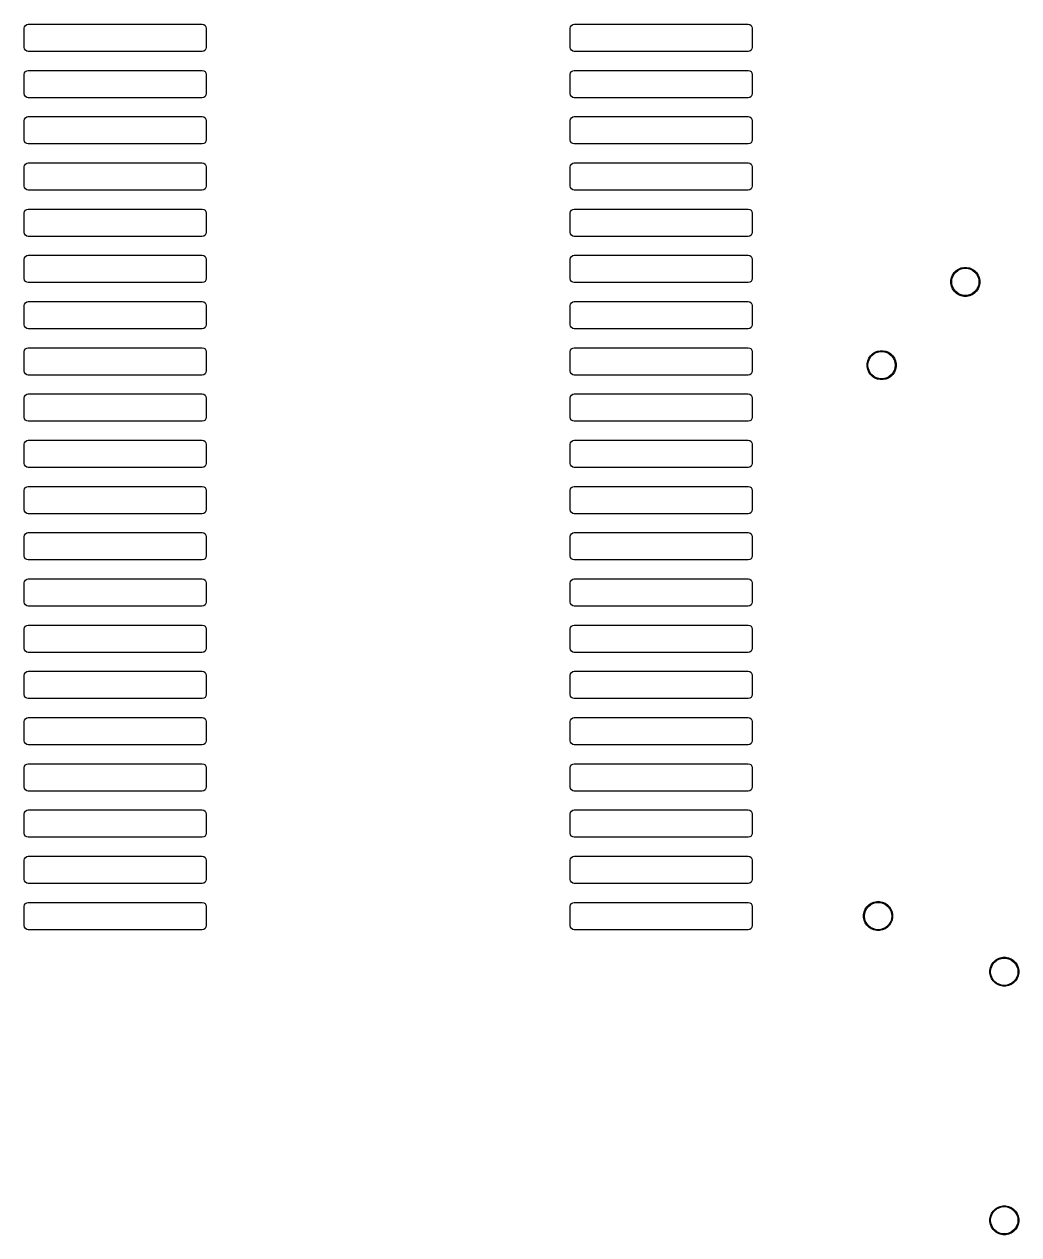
# Model space of a CAD drawing. Extents: x 40 to 257, y -149 to -40.
# Drawn here: x 144.6 to 199.3, y -135.1 to -68.5 of the extents above; entities that cross this region are included whole.
import ezdxf

# ---------------------------------------------------------------- set-up
doc = ezdxf.new("R2010")
doc.units = 0
doc.layers.add('BLACK', color=7, linetype='CONTINUOUS')

msp = doc.modelspace()

# ---------------------------------------------------------------- linework, layer by layer
at = {"layer": 'BLACK', "linetype": 'CONTINUOUS'}
for p, q in [((144.64, -68.765), (144.657127, -68.678896)), ((144.64, -69.815), (144.64, -68.765)), ((144.657127, -68.678896), (144.705901, -68.605901)), ((144.705901, -68.605901), (144.778896, -68.557127)), ((144.778896, -68.557127), (144.865, -68.54)), ((144.865, -68.54), (154.415, -68.54)), ((154.415, -68.54), (154.501104, -68.557127)), ((154.501104, -68.557127), (154.574099, -68.605901)), ((154.574099, -68.605901), (154.622873, -68.678896)), ((154.622873, -68.678896), (154.64, -68.765)), ((154.64, -68.765), (154.64, -69.815)), ((174.64, -68.765), (174.657127, -68.678896)), ((174.64, -69.815), (174.64, -68.765)), ((174.657127, -68.678896), (174.705901, -68.605901)), ((174.705901, -68.605901), (174.778896, -68.557127)), ((174.778896, -68.557127), (174.865, -68.54)), ((174.865, -68.54), (184.415, -68.54)), ((184.415, -68.54), (184.501104, -68.557127)), ((184.501104, -68.557127), (184.574099, -68.605901)), ((184.574099, -68.605901), (184.622873, -68.678896)), ((184.622873, -68.678896), (184.64, -68.765)), ((184.64, -68.765), (184.64, -69.815)), ((144.657127, -69.901104), (144.64, -69.815)), ((154.64, -69.815), (154.622873, -69.901104)), ((174.657127, -69.901104), (174.64, -69.815)), ((184.64, -69.815), (184.622873, -69.901104)), ((144.705901, -69.974099), (144.657127, -69.901104)), ((144.778896, -70.022873), (144.705901, -69.974099)), ((144.865, -70.04), (144.778896, -70.022873)), ((154.415, -70.04), (144.865, -70.04)), ((154.501104, -70.022873), (154.415, -70.04)), ((154.574099, -69.974099), (154.501104, -70.022873)), ((154.622873, -69.901104), (154.574099, -69.974099)), ((174.705901, -69.974099), (174.657127, -69.901104)), ((174.778896, -70.022873), (174.705901, -69.974099)), ((174.865, -70.04), (174.778896, -70.022873)), ((184.415, -70.04), (174.865, -70.04)), ((184.501104, -70.022873), (184.415, -70.04)), ((184.574099, -69.974099), (184.501104, -70.022873)), ((184.622873, -69.901104), (184.574099, -69.974099)), ((144.657127, -71.218896), (144.705901, -71.145901)), ((144.705901, -71.145901), (144.778896, -71.097127)), ((144.778896, -71.097127), (144.865, -71.08)), ((144.865, -71.08), (154.415, -71.08)), ((154.415, -71.08), (154.501104, -71.097127)), ((154.501104, -71.097127), (154.574099, -71.145901)), ((154.574099, -71.145901), (154.622873, -71.218896)), ((174.657127, -71.218896), (174.705901, -71.145901)), ((174.705901, -71.145901), (174.778896, -71.097127)), ((174.778896, -71.097127), (174.865, -71.08)), ((174.865, -71.08), (184.415, -71.08)), ((184.415, -71.08), (184.501104, -71.097127)), ((184.501104, -71.097127), (184.574099, -71.145901)), ((184.574099, -71.145901), (184.622873, -71.218896)), ((144.64, -71.305), (144.657127, -71.218896)), ((144.64, -72.355), (144.64, -71.305)), ((154.622873, -71.218896), (154.64, -71.305)), ((154.64, -71.305), (154.64, -72.355)), ((174.64, -71.305), (174.657127, -71.218896)), ((174.64, -72.355), (174.64, -71.305)), ((184.622873, -71.218896), (184.64, -71.305)), ((184.64, -71.305), (184.64, -72.355)), ((144.657127, -72.441104), (144.64, -72.355)), ((144.705901, -72.514099), (144.657127, -72.441104)), ((144.778896, -72.562873), (144.705901, -72.514099)), ((154.574099, -72.514099), (154.501104, -72.562873)), ((154.622873, -72.441104), (154.574099, -72.514099)), ((154.64, -72.355), (154.622873, -72.441104)), ((174.657127, -72.441104), (174.64, -72.355)), ((174.705901, -72.514099), (174.657127, -72.441104)), ((174.778896, -72.562873), (174.705901, -72.514099)), ((184.574099, -72.514099), (184.501104, -72.562873)), ((184.622873, -72.441104), (184.574099, -72.514099)), ((184.64, -72.355), (184.622873, -72.441104)), ((144.865, -72.58), (144.778896, -72.562873)), ((154.415, -72.58), (144.865, -72.58)), ((154.501104, -72.562873), (154.415, -72.58)), ((174.865, -72.58), (174.778896, -72.562873)), ((184.415, -72.58), (174.865, -72.58)), ((184.501104, -72.562873), (184.415, -72.58)), ((144.64, -73.845), (144.657127, -73.758896)), ((144.64, -74.895), (144.64, -73.845)), ((144.657127, -73.758896), (144.705901, -73.685901)), ((144.705901, -73.685901), (144.778896, -73.637127)), ((144.778896, -73.637127), (144.865, -73.62)), ((144.865, -73.62), (154.415, -73.62)), ((154.415, -73.62), (154.501104, -73.637127)), ((154.501104, -73.637127), (154.574099, -73.685901)), ((154.574099, -73.685901), (154.622873, -73.758896)), ((154.622873, -73.758896), (154.64, -73.845)), ((154.64, -73.845), (154.64, -74.895)), ((174.64, -73.845), (174.657127, -73.758896)), ((174.64, -74.895), (174.64, -73.845)), ((174.657127, -73.758896), (174.705901, -73.685901)), ((174.705901, -73.685901), (174.778896, -73.637127)), ((174.778896, -73.637127), (174.865, -73.62)), ((174.865, -73.62), (184.415, -73.62)), ((184.415, -73.62), (184.501104, -73.637127)), ((184.501104, -73.637127), (184.574099, -73.685901)), ((184.574099, -73.685901), (184.622873, -73.758896)), ((184.622873, -73.758896), (184.64, -73.845)), ((184.64, -73.845), (184.64, -74.895)), ((144.657127, -74.981104), (144.64, -74.895)), ((144.705901, -75.054099), (144.657127, -74.981104)), ((144.778896, -75.102873), (144.705901, -75.054099)), ((144.865, -75.12), (144.778896, -75.102873)), ((154.415, -75.12), (144.865, -75.12)), ((154.501104, -75.102873), (154.415, -75.12)), ((154.574099, -75.054099), (154.501104, -75.102873)), ((154.622873, -74.981104), (154.574099, -75.054099)), ((154.64, -74.895), (154.622873, -74.981104)), ((174.657127, -74.981104), (174.64, -74.895)), ((174.705901, -75.054099), (174.657127, -74.981104)), ((174.778896, -75.102873), (174.705901, -75.054099)), ((174.865, -75.12), (174.778896, -75.102873)), ((184.415, -75.12), (174.865, -75.12)), ((184.501104, -75.102873), (184.415, -75.12)), ((184.574099, -75.054099), (184.501104, -75.102873)), ((184.622873, -74.981104), (184.574099, -75.054099)), ((184.64, -74.895), (184.622873, -74.981104)), ((144.64, -76.385), (144.657127, -76.298896)), ((144.64, -77.435), (144.64, -76.385)), ((144.657127, -76.298896), (144.705901, -76.225901)), ((144.705901, -76.225901), (144.778896, -76.177127)), ((144.778896, -76.177127), (144.865, -76.16)), ((144.865, -76.16), (154.415, -76.16)), ((154.415, -76.16), (154.501104, -76.177127)), ((154.501104, -76.177127), (154.574099, -76.225901)), ((154.574099, -76.225901), (154.622873, -76.298896)), ((154.622873, -76.298896), (154.64, -76.385)), ((154.64, -76.385), (154.64, -77.435)), ((174.64, -76.385), (174.657127, -76.298896)), ((174.64, -77.435), (174.64, -76.385)), ((174.657127, -76.298896), (174.705901, -76.225901)), ((174.705901, -76.225901), (174.778896, -76.177127)), ((174.778896, -76.177127), (174.865, -76.16)), ((174.865, -76.16), (184.415, -76.16)), ((184.415, -76.16), (184.501104, -76.177127)), ((184.501104, -76.177127), (184.574099, -76.225901)), ((184.574099, -76.225901), (184.622873, -76.298896)), ((184.622873, -76.298896), (184.64, -76.385)), ((184.64, -76.385), (184.64, -77.435)), ((144.657127, -77.521104), (144.64, -77.435)), ((144.705901, -77.594099), (144.657127, -77.521104)), ((144.778896, -77.642873), (144.705901, -77.594099)), ((144.865, -77.66), (144.778896, -77.642873)), ((154.415, -77.66), (144.865, -77.66)), ((154.501104, -77.642873), (154.415, -77.66)), ((154.574099, -77.594099), (154.501104, -77.642873)), ((154.622873, -77.521104), (154.574099, -77.594099)), ((154.64, -77.435), (154.622873, -77.521104)), ((174.657127, -77.521104), (174.64, -77.435)), ((174.705901, -77.594099), (174.657127, -77.521104)), ((174.778896, -77.642873), (174.705901, -77.594099)), ((174.865, -77.66), (174.778896, -77.642873)), ((184.415, -77.66), (174.865, -77.66)), ((184.501104, -77.642873), (184.415, -77.66)), ((184.574099, -77.594099), (184.501104, -77.642873)), ((184.622873, -77.521104), (184.574099, -77.594099)), ((184.64, -77.435), (184.622873, -77.521104)), ((144.64, -78.925), (144.657127, -78.838896)), ((144.64, -79.975), (144.64, -78.925)), ((144.657127, -78.838896), (144.705901, -78.765901)), ((144.705901, -78.765901), (144.778896, -78.717127)), ((144.778896, -78.717127), (144.865, -78.7)), ((144.865, -78.7), (154.415, -78.7)), ((154.415, -78.7), (154.501104, -78.717127)), ((154.501104, -78.717127), (154.574099, -78.765901)), ((154.574099, -78.765901), (154.622873, -78.838896)), ((154.622873, -78.838896), (154.64, -78.925)), ((154.64, -78.925), (154.64, -79.975)), ((174.64, -78.925), (174.657127, -78.838896)), ((174.64, -79.975), (174.64, -78.925)), ((174.657127, -78.838896), (174.705901, -78.765901)), ((174.705901, -78.765901), (174.778896, -78.717127)), ((174.778896, -78.717127), (174.865, -78.7)), ((174.865, -78.7), (184.415, -78.7)), ((184.415, -78.7), (184.501104, -78.717127)), ((184.501104, -78.717127), (184.574099, -78.765901)), ((184.574099, -78.765901), (184.622873, -78.838896)), ((184.622873, -78.838896), (184.64, -78.925)), ((184.64, -78.925), (184.64, -79.975)), ((144.657127, -80.061104), (144.64, -79.975)), ((144.705901, -80.134099), (144.657127, -80.061104)), ((144.778896, -80.182873), (144.705901, -80.134099)), ((144.865, -80.2), (144.778896, -80.182873)), ((154.415, -80.2), (144.865, -80.2)), ((154.501104, -80.182873), (154.415, -80.2)), ((154.574099, -80.134099), (154.501104, -80.182873)), ((154.622873, -80.061104), (154.574099, -80.134099)), ((154.64, -79.975), (154.622873, -80.061104)), ((174.657127, -80.061104), (174.64, -79.975)), ((174.705901, -80.134099), (174.657127, -80.061104)), ((174.778896, -80.182873), (174.705901, -80.134099)), ((174.865, -80.2), (174.778896, -80.182873)), ((184.415, -80.2), (174.865, -80.2)), ((184.501104, -80.182873), (184.415, -80.2)), ((184.574099, -80.134099), (184.501104, -80.182873)), ((184.622873, -80.061104), (184.574099, -80.134099)), ((184.64, -79.975), (184.622873, -80.061104)), ((144.64, -81.465), (144.657127, -81.378896)), ((144.64, -82.515), (144.64, -81.465)), ((144.657127, -81.378896), (144.705901, -81.305901)), ((144.705901, -81.305901), (144.778896, -81.257127)), ((144.778896, -81.257127), (144.865, -81.24)), ((144.865, -81.24), (154.415, -81.24)), ((154.415, -81.24), (154.501104, -81.257127)), ((154.501104, -81.257127), (154.574099, -81.305901)), ((154.574099, -81.305901), (154.622873, -81.378896)), ((154.622873, -81.378896), (154.64, -81.465)), ((154.64, -81.465), (154.64, -82.515)), ((174.64, -81.465), (174.657127, -81.378896)), ((174.64, -82.515), (174.64, -81.465)), ((174.657127, -81.378896), (174.705901, -81.305901)), ((174.705901, -81.305901), (174.778896, -81.257127)), ((174.778896, -81.257127), (174.865, -81.24)), ((174.865, -81.24), (184.415, -81.24)), ((184.415, -81.24), (184.501104, -81.257127)), ((184.501104, -81.257127), (184.574099, -81.305901)), ((184.574099, -81.305901), (184.622873, -81.378896)), ((184.622873, -81.378896), (184.64, -81.465)), ((184.64, -81.465), (184.64, -82.515)), ((195.553852, -82.621586), (195.584448, -82.467772)), ((195.584448, -82.467772), (195.644463, -82.322883)), ((195.644463, -82.322883), (195.731592, -82.192485)), ((195.731592, -82.192485), (195.842485, -82.081592)), ((195.842485, -82.081592), (195.972883, -81.994463)), ((195.972883, -81.994463), (196.117772, -81.934448)), ((196.117772, -81.934448), (196.271586, -81.903852)), ((196.271586, -81.903852), (196.428414, -81.903852)), ((196.428414, -81.903852), (196.582228, -81.934448)), ((196.582228, -81.934448), (196.727117, -81.994463)), ((196.727117, -81.994463), (196.857515, -82.081592)), ((196.857515, -82.081592), (196.968408, -82.192485)), ((196.968408, -82.192485), (197.055537, -82.322883)), ((197.055537, -82.322883), (197.115552, -82.467772)), ((197.115552, -82.467772), (197.146148, -82.621586)), ((144.657127, -82.601104), (144.64, -82.515)), ((144.705901, -82.674099), (144.657127, -82.601104)), ((144.778896, -82.722873), (144.705901, -82.674099)), ((144.865, -82.74), (144.778896, -82.722873)), ((154.415, -82.74), (144.865, -82.74)), ((154.501104, -82.722873), (154.415, -82.74)), ((154.574099, -82.674099), (154.501104, -82.722873)), ((154.622873, -82.601104), (154.574099, -82.674099)), ((154.64, -82.515), (154.622873, -82.601104)), ((174.657127, -82.601104), (174.64, -82.515)), ((174.705901, -82.674099), (174.657127, -82.601104)), ((174.778896, -82.722873), (174.705901, -82.674099)), ((174.865, -82.74), (174.778896, -82.722873)), ((184.415, -82.74), (174.865, -82.74)), ((184.501104, -82.722873), (184.415, -82.74)), ((184.574099, -82.674099), (184.501104, -82.722873)), ((184.622873, -82.601104), (184.574099, -82.674099)), ((184.64, -82.515), (184.622873, -82.601104)), ((195.553852, -82.778414), (195.553852, -82.621586)), ((195.584448, -82.932228), (195.553852, -82.778414)), ((195.644463, -83.077117), (195.584448, -82.932228)), ((195.731592, -83.207515), (195.644463, -83.077117)), ((197.055537, -83.077117), (196.968408, -83.207515)), ((197.115552, -82.932228), (197.055537, -83.077117)), ((197.146148, -82.778414), (197.115552, -82.932228)), ((197.146148, -82.621586), (197.146148, -82.778414)), ((144.705901, -83.845901), (144.778896, -83.797127)), ((144.778896, -83.797127), (144.865, -83.78)), ((144.865, -83.78), (154.415, -83.78)), ((154.415, -83.78), (154.501104, -83.797127)), ((154.501104, -83.797127), (154.574099, -83.845901)), ((174.705901, -83.845901), (174.778896, -83.797127)), ((174.778896, -83.797127), (174.865, -83.78)), ((174.865, -83.78), (184.415, -83.78)), ((184.415, -83.78), (184.501104, -83.797127)), ((184.501104, -83.797127), (184.574099, -83.845901)), ((195.842485, -83.318408), (195.731592, -83.207515)), ((195.972883, -83.405537), (195.842485, -83.318408)), ((196.117772, -83.465552), (195.972883, -83.405537)), ((196.271586, -83.496148), (196.117772, -83.465552)), ((196.428414, -83.496148), (196.271586, -83.496148)), ((196.582228, -83.465552), (196.428414, -83.496148)), ((196.727117, -83.405537), (196.582228, -83.465552)), ((196.857515, -83.318408), (196.727117, -83.405537)), ((196.968408, -83.207515), (196.857515, -83.318408)), ((144.64, -84.005), (144.657127, -83.918896)), ((144.64, -85.055), (144.64, -84.005)), ((144.657127, -83.918896), (144.705901, -83.845901)), ((154.574099, -83.845901), (154.622873, -83.918896)), ((154.622873, -83.918896), (154.64, -84.005)), ((154.64, -84.005), (154.64, -85.055)), ((174.64, -84.005), (174.657127, -83.918896)), ((174.64, -85.055), (174.64, -84.005)), ((174.657127, -83.918896), (174.705901, -83.845901)), ((184.574099, -83.845901), (184.622873, -83.918896)), ((184.622873, -83.918896), (184.64, -84.005)), ((184.64, -84.005), (184.64, -85.055)), ((144.657127, -85.141104), (144.64, -85.055)), ((144.705901, -85.214099), (144.657127, -85.141104)), ((154.622873, -85.141104), (154.574099, -85.214099)), ((154.64, -85.055), (154.622873, -85.141104)), ((174.657127, -85.141104), (174.64, -85.055)), ((174.705901, -85.214099), (174.657127, -85.141104)), ((184.622873, -85.141104), (184.574099, -85.214099)), ((184.64, -85.055), (184.622873, -85.141104)), ((144.778896, -85.262873), (144.705901, -85.214099)), ((144.865, -85.28), (144.778896, -85.262873)), ((154.415, -85.28), (144.865, -85.28)), ((154.501104, -85.262873), (154.415, -85.28)), ((154.574099, -85.214099), (154.501104, -85.262873)), ((174.778896, -85.262873), (174.705901, -85.214099)), ((174.865, -85.28), (174.778896, -85.262873)), ((184.415, -85.28), (174.865, -85.28)), ((184.501104, -85.262873), (184.415, -85.28)), ((184.574099, -85.214099), (184.501104, -85.262873)), ((144.64, -86.545), (144.657127, -86.458896)), ((144.657127, -86.458896), (144.705901, -86.385901)), ((144.705901, -86.385901), (144.778896, -86.337127)), ((144.778896, -86.337127), (144.865, -86.32)), ((144.865, -86.32), (154.415, -86.32)), ((154.415, -86.32), (154.501104, -86.337127)), ((154.501104, -86.337127), (154.574099, -86.385901)), ((154.574099, -86.385901), (154.622873, -86.458896)), ((154.622873, -86.458896), (154.64, -86.545)), ((174.64, -86.545), (174.657127, -86.458896)), ((174.657127, -86.458896), (174.705901, -86.385901)), ((174.705901, -86.385901), (174.778896, -86.337127)), ((174.778896, -86.337127), (174.865, -86.32)), ((174.865, -86.32), (184.415, -86.32)), ((184.415, -86.32), (184.501104, -86.337127)), ((184.501104, -86.337127), (184.574099, -86.385901)), ((184.574099, -86.385901), (184.622873, -86.458896)), ((184.622873, -86.458896), (184.64, -86.545)), ((191.516772, -86.511342), (191.670586, -86.480746)), ((191.670586, -86.480746), (191.827414, -86.480746)), ((191.827414, -86.480746), (191.981228, -86.511342)), ((144.64, -87.595), (144.64, -86.545)), ((154.64, -86.545), (154.64, -87.595)), ((174.64, -87.595), (174.64, -86.545)), ((184.64, -86.545), (184.64, -87.595)), ((190.952852, -87.19848), (190.983448, -87.044666)), ((190.983448, -87.044666), (191.043463, -86.899777)), ((191.043463, -86.899777), (191.130592, -86.769379)), ((191.130592, -86.769379), (191.241485, -86.658486)), ((191.241485, -86.658486), (191.371883, -86.571357)), ((191.371883, -86.571357), (191.516772, -86.511342)), ((191.981228, -86.511342), (192.126117, -86.571357)), ((192.126117, -86.571357), (192.256515, -86.658486)), ((192.256515, -86.658486), (192.367408, -86.769379)), ((192.367408, -86.769379), (192.454537, -86.899777)), ((192.454537, -86.899777), (192.514552, -87.044666)), ((192.514552, -87.044666), (192.545148, -87.19848)), ((144.657127, -87.681104), (144.64, -87.595)), ((144.705901, -87.754099), (144.657127, -87.681104)), ((144.778896, -87.802873), (144.705901, -87.754099)), ((144.865, -87.82), (144.778896, -87.802873)), ((154.501104, -87.802873), (154.415, -87.82)), ((154.574099, -87.754099), (154.501104, -87.802873)), ((154.622873, -87.681104), (154.574099, -87.754099)), ((154.64, -87.595), (154.622873, -87.681104)), ((174.657127, -87.681104), (174.64, -87.595)), ((174.705901, -87.754099), (174.657127, -87.681104)), ((174.778896, -87.802873), (174.705901, -87.754099)), ((174.865, -87.82), (174.778896, -87.802873)), ((184.501104, -87.802873), (184.415, -87.82)), ((184.574099, -87.754099), (184.501104, -87.802873)), ((184.622873, -87.681104), (184.574099, -87.754099)), ((184.64, -87.595), (184.622873, -87.681104)), ((190.952852, -87.355308), (190.952852, -87.19848)), ((190.983448, -87.509122), (190.952852, -87.355308)), ((191.043463, -87.654011), (190.983448, -87.509122)), ((191.130592, -87.784409), (191.043463, -87.654011)), ((191.241485, -87.895302), (191.130592, -87.784409)), ((192.367408, -87.784409), (192.256515, -87.895302)), ((192.454537, -87.654011), (192.367408, -87.784409)), ((192.514552, -87.509122), (192.454537, -87.654011)), ((192.545148, -87.355308), (192.514552, -87.509122)), ((192.545148, -87.19848), (192.545148, -87.355308)), ((154.415, -87.82), (144.865, -87.82)), ((184.415, -87.82), (174.865, -87.82)), ((191.371883, -87.982431), (191.241485, -87.895302)), ((191.516772, -88.042446), (191.371883, -87.982431)), ((191.670586, -88.073042), (191.516772, -88.042446)), ((191.827414, -88.073042), (191.670586, -88.073042)), ((191.981228, -88.042446), (191.827414, -88.073042)), ((192.126117, -87.982431), (191.981228, -88.042446)), ((192.256515, -87.895302), (192.126117, -87.982431)), ((144.64, -89.085), (144.657127, -88.998896)), ((144.64, -90.135), (144.64, -89.085)), ((144.657127, -88.998896), (144.705901, -88.925901)), ((144.705901, -88.925901), (144.778896, -88.877127)), ((144.778896, -88.877127), (144.865, -88.86)), ((144.865, -88.86), (154.415, -88.86)), ((154.415, -88.86), (154.501104, -88.877127)), ((154.501104, -88.877127), (154.574099, -88.925901)), ((154.574099, -88.925901), (154.622873, -88.998896)), ((154.622873, -88.998896), (154.64, -89.085)), ((154.64, -89.085), (154.64, -90.135)), ((174.64, -89.085), (174.657127, -88.998896)), ((174.64, -90.135), (174.64, -89.085)), ((174.657127, -88.998896), (174.705901, -88.925901)), ((174.705901, -88.925901), (174.778896, -88.877127)), ((174.778896, -88.877127), (174.865, -88.86)), ((174.865, -88.86), (184.415, -88.86)), ((184.415, -88.86), (184.501104, -88.877127)), ((184.501104, -88.877127), (184.574099, -88.925901)), ((184.574099, -88.925901), (184.622873, -88.998896)), ((184.622873, -88.998896), (184.64, -89.085)), ((184.64, -89.085), (184.64, -90.135)), ((144.657127, -90.221104), (144.64, -90.135)), ((144.705901, -90.294099), (144.657127, -90.221104)), ((144.778896, -90.342873), (144.705901, -90.294099)), ((144.865, -90.36), (144.778896, -90.342873)), ((154.415, -90.36), (144.865, -90.36)), ((154.501104, -90.342873), (154.415, -90.36)), ((154.574099, -90.294099), (154.501104, -90.342873)), ((154.622873, -90.221104), (154.574099, -90.294099)), ((154.64, -90.135), (154.622873, -90.221104)), ((174.657127, -90.221104), (174.64, -90.135)), ((174.705901, -90.294099), (174.657127, -90.221104)), ((174.778896, -90.342873), (174.705901, -90.294099)), ((174.865, -90.36), (174.778896, -90.342873)), ((184.415, -90.36), (174.865, -90.36)), ((184.501104, -90.342873), (184.415, -90.36)), ((184.574099, -90.294099), (184.501104, -90.342873)), ((184.622873, -90.221104), (184.574099, -90.294099)), ((184.64, -90.135), (184.622873, -90.221104)), ((144.64, -91.625), (144.657127, -91.538896)), ((144.64, -92.675), (144.64, -91.625)), ((144.657127, -91.538896), (144.705901, -91.465901)), ((144.705901, -91.465901), (144.778896, -91.417127)), ((144.778896, -91.417127), (144.865, -91.4)), ((144.865, -91.4), (154.415, -91.4)), ((154.415, -91.4), (154.501104, -91.417127)), ((154.501104, -91.417127), (154.574099, -91.465901)), ((154.574099, -91.465901), (154.622873, -91.538896)), ((154.622873, -91.538896), (154.64, -91.625)), ((154.64, -91.625), (154.64, -92.675)), ((174.64, -91.625), (174.657127, -91.538896)), ((174.64, -92.675), (174.64, -91.625)), ((174.657127, -91.538896), (174.705901, -91.465901)), ((174.705901, -91.465901), (174.778896, -91.417127)), ((174.778896, -91.417127), (174.865, -91.4)), ((174.865, -91.4), (184.415, -91.4)), ((184.415, -91.4), (184.501104, -91.417127)), ((184.501104, -91.417127), (184.574099, -91.465901)), ((184.574099, -91.465901), (184.622873, -91.538896)), ((184.622873, -91.538896), (184.64, -91.625)), ((184.64, -91.625), (184.64, -92.675)), ((144.657127, -92.761104), (144.64, -92.675)), ((144.705901, -92.834099), (144.657127, -92.761104)), ((144.778896, -92.882873), (144.705901, -92.834099)), ((144.865, -92.9), (144.778896, -92.882873)), ((154.415, -92.9), (144.865, -92.9)), ((154.501104, -92.882873), (154.415, -92.9)), ((154.574099, -92.834099), (154.501104, -92.882873)), ((154.622873, -92.761104), (154.574099, -92.834099)), ((154.64, -92.675), (154.622873, -92.761104)), ((174.657127, -92.761104), (174.64, -92.675)), ((174.705901, -92.834099), (174.657127, -92.761104)), ((174.778896, -92.882873), (174.705901, -92.834099)), ((174.865, -92.9), (174.778896, -92.882873)), ((184.415, -92.9), (174.865, -92.9)), ((184.501104, -92.882873), (184.415, -92.9)), ((184.574099, -92.834099), (184.501104, -92.882873)), ((184.622873, -92.761104), (184.574099, -92.834099)), ((184.64, -92.675), (184.622873, -92.761104)), ((144.64, -94.165), (144.657127, -94.078896)), ((144.64, -95.215), (144.64, -94.165)), ((144.657127, -94.078896), (144.705901, -94.005901)), ((144.705901, -94.005901), (144.778896, -93.957127)), ((144.778896, -93.957127), (144.865, -93.94)), ((144.865, -93.94), (154.415, -93.94)), ((154.415, -93.94), (154.501104, -93.957127)), ((154.501104, -93.957127), (154.574099, -94.005901)), ((154.574099, -94.005901), (154.622873, -94.078896)), ((154.622873, -94.078896), (154.64, -94.165)), ((154.64, -94.165), (154.64, -95.215)), ((174.64, -94.165), (174.657127, -94.078896)), ((174.64, -95.215), (174.64, -94.165)), ((174.657127, -94.078896), (174.705901, -94.005901)), ((174.705901, -94.005901), (174.778896, -93.957127)), ((174.778896, -93.957127), (174.865, -93.94)), ((174.865, -93.94), (184.415, -93.94)), ((184.415, -93.94), (184.501104, -93.957127)), ((184.501104, -93.957127), (184.574099, -94.005901)), ((184.574099, -94.005901), (184.622873, -94.078896)), ((184.622873, -94.078896), (184.64, -94.165)), ((184.64, -94.165), (184.64, -95.215)), ((144.657127, -95.301104), (144.64, -95.215)), ((144.705901, -95.374099), (144.657127, -95.301104)), ((144.778896, -95.422873), (144.705901, -95.374099)), ((144.865, -95.44), (144.778896, -95.422873)), ((154.415, -95.44), (144.865, -95.44)), ((154.501104, -95.422873), (154.415, -95.44)), ((154.574099, -95.374099), (154.501104, -95.422873)), ((154.622873, -95.301104), (154.574099, -95.374099)), ((154.64, -95.215), (154.622873, -95.301104)), ((174.657127, -95.301104), (174.64, -95.215)), ((174.705901, -95.374099), (174.657127, -95.301104)), ((174.778896, -95.422873), (174.705901, -95.374099)), ((174.865, -95.44), (174.778896, -95.422873)), ((184.415, -95.44), (174.865, -95.44)), ((184.501104, -95.422873), (184.415, -95.44)), ((184.574099, -95.374099), (184.501104, -95.422873)), ((184.622873, -95.301104), (184.574099, -95.374099)), ((184.64, -95.215), (184.622873, -95.301104)), ((144.64, -96.705), (144.657127, -96.618896)), ((144.64, -97.755), (144.64, -96.705)), ((144.657127, -96.618896), (144.705901, -96.545901)), ((144.705901, -96.545901), (144.778896, -96.497127)), ((144.778896, -96.497127), (144.865, -96.48)), ((144.865, -96.48), (154.415, -96.48)), ((154.415, -96.48), (154.501104, -96.497127)), ((154.501104, -96.497127), (154.574099, -96.545901)), ((154.574099, -96.545901), (154.622873, -96.618896)), ((154.622873, -96.618896), (154.64, -96.705)), ((154.64, -96.705), (154.64, -97.755)), ((174.64, -96.705), (174.657127, -96.618896)), ((174.64, -97.755), (174.64, -96.705)), ((174.657127, -96.618896), (174.705901, -96.545901)), ((174.705901, -96.545901), (174.778896, -96.497127)), ((174.778896, -96.497127), (174.865, -96.48)), ((174.865, -96.48), (184.415, -96.48)), ((184.415, -96.48), (184.501104, -96.497127)), ((184.501104, -96.497127), (184.574099, -96.545901)), ((184.574099, -96.545901), (184.622873, -96.618896)), ((184.622873, -96.618896), (184.64, -96.705)), ((184.64, -96.705), (184.64, -97.755)), ((144.657127, -97.841104), (144.64, -97.755)), ((154.64, -97.755), (154.622873, -97.841104)), ((174.657127, -97.841104), (174.64, -97.755)), ((184.64, -97.755), (184.622873, -97.841104)), ((144.705901, -97.914099), (144.657127, -97.841104)), ((144.778896, -97.962873), (144.705901, -97.914099)), ((144.865, -97.98), (144.778896, -97.962873)), ((154.415, -97.98), (144.865, -97.98)), ((154.501104, -97.962873), (154.415, -97.98)), ((154.574099, -97.914099), (154.501104, -97.962873)), ((154.622873, -97.841104), (154.574099, -97.914099)), ((174.705901, -97.914099), (174.657127, -97.841104)), ((174.778896, -97.962873), (174.705901, -97.914099)), ((174.865, -97.98), (174.778896, -97.962873)), ((184.415, -97.98), (174.865, -97.98)), ((184.501104, -97.962873), (184.415, -97.98)), ((184.574099, -97.914099), (184.501104, -97.962873)), ((184.622873, -97.841104), (184.574099, -97.914099)), ((144.657127, -99.158896), (144.705901, -99.085901)), ((144.705901, -99.085901), (144.778896, -99.037127)), ((144.778896, -99.037127), (144.865, -99.02)), ((144.865, -99.02), (154.415, -99.02)), ((154.415, -99.02), (154.501104, -99.037127)), ((154.501104, -99.037127), (154.574099, -99.085901)), ((154.574099, -99.085901), (154.622873, -99.158896)), ((174.657127, -99.158896), (174.705901, -99.085901)), ((174.705901, -99.085901), (174.778896, -99.037127)), ((174.778896, -99.037127), (174.865, -99.02)), ((174.865, -99.02), (184.415, -99.02)), ((184.415, -99.02), (184.501104, -99.037127)), ((184.501104, -99.037127), (184.574099, -99.085901)), ((184.574099, -99.085901), (184.622873, -99.158896)), ((144.64, -99.245), (144.657127, -99.158896)), ((144.64, -100.295), (144.64, -99.245)), ((154.622873, -99.158896), (154.64, -99.245)), ((154.64, -99.245), (154.64, -100.295)), ((174.64, -99.245), (174.657127, -99.158896)), ((174.64, -100.295), (174.64, -99.245)), ((184.622873, -99.158896), (184.64, -99.245)), ((184.64, -99.245), (184.64, -100.295)), ((144.657127, -100.381104), (144.64, -100.295)), ((144.705901, -100.454099), (144.657127, -100.381104)), ((144.778896, -100.502873), (144.705901, -100.454099)), ((154.574099, -100.454099), (154.501104, -100.502873)), ((154.622873, -100.381104), (154.574099, -100.454099)), ((154.64, -100.295), (154.622873, -100.381104)), ((174.657127, -100.381104), (174.64, -100.295)), ((174.705901, -100.454099), (174.657127, -100.381104)), ((174.778896, -100.502873), (174.705901, -100.454099)), ((184.574099, -100.454099), (184.501104, -100.502873)), ((184.622873, -100.381104), (184.574099, -100.454099)), ((184.64, -100.295), (184.622873, -100.381104)), ((144.865, -100.52), (144.778896, -100.502873)), ((154.415, -100.52), (144.865, -100.52)), ((154.501104, -100.502873), (154.415, -100.52)), ((174.865, -100.52), (174.778896, -100.502873)), ((184.415, -100.52), (174.865, -100.52)), ((184.501104, -100.502873), (184.415, -100.52)), ((144.64, -101.785), (144.657127, -101.698896)), ((144.64, -102.835), (144.64, -101.785)), ((144.657127, -101.698896), (144.705901, -101.625901)), ((144.705901, -101.625901), (144.778896, -101.577127)), ((144.778896, -101.577127), (144.865, -101.56)), ((144.865, -101.56), (154.415, -101.56)), ((154.415, -101.56), (154.501104, -101.577127)), ((154.501104, -101.577127), (154.574099, -101.625901)), ((154.574099, -101.625901), (154.622873, -101.698896)), ((154.622873, -101.698896), (154.64, -101.785)), ((154.64, -101.785), (154.64, -102.835)), ((174.64, -101.785), (174.657127, -101.698896)), ((174.64, -102.835), (174.64, -101.785)), ((174.657127, -101.698896), (174.705901, -101.625901)), ((174.705901, -101.625901), (174.778896, -101.577127)), ((174.778896, -101.577127), (174.865, -101.56)), ((174.865, -101.56), (184.415, -101.56)), ((184.415, -101.56), (184.501104, -101.577127)), ((184.501104, -101.577127), (184.574099, -101.625901)), ((184.574099, -101.625901), (184.622873, -101.698896)), ((184.622873, -101.698896), (184.64, -101.785)), ((184.64, -101.785), (184.64, -102.835)), ((144.657127, -102.921104), (144.64, -102.835)), ((144.705901, -102.994099), (144.657127, -102.921104)), ((144.778896, -103.042873), (144.705901, -102.994099)), ((144.865, -103.06), (144.778896, -103.042873)), ((154.415, -103.06), (144.865, -103.06)), ((154.501104, -103.042873), (154.415, -103.06)), ((154.574099, -102.994099), (154.501104, -103.042873)), ((154.622873, -102.921104), (154.574099, -102.994099)), ((154.64, -102.835), (154.622873, -102.921104)), ((174.657127, -102.921104), (174.64, -102.835)), ((174.705901, -102.994099), (174.657127, -102.921104)), ((174.778896, -103.042873), (174.705901, -102.994099)), ((174.865, -103.06), (174.778896, -103.042873)), ((184.415, -103.06), (174.865, -103.06)), ((184.501104, -103.042873), (184.415, -103.06)), ((184.574099, -102.994099), (184.501104, -103.042873)), ((184.622873, -102.921104), (184.574099, -102.994099)), ((184.64, -102.835), (184.622873, -102.921104)), ((144.64, -104.325), (144.657127, -104.238896)), ((144.64, -105.375), (144.64, -104.325)), ((144.657127, -104.238896), (144.705901, -104.165901)), ((144.705901, -104.165901), (144.778896, -104.117127)), ((144.778896, -104.117127), (144.865, -104.1)), ((144.865, -104.1), (154.415, -104.1)), ((154.415, -104.1), (154.501104, -104.117127)), ((154.501104, -104.117127), (154.574099, -104.165901)), ((154.574099, -104.165901), (154.622873, -104.238896)), ((154.622873, -104.238896), (154.64, -104.325)), ((154.64, -104.325), (154.64, -105.375)), ((174.64, -104.325), (174.657127, -104.238896)), ((174.64, -105.375), (174.64, -104.325)), ((174.657127, -104.238896), (174.705901, -104.165901)), ((174.705901, -104.165901), (174.778896, -104.117127)), ((174.778896, -104.117127), (174.865, -104.1)), ((174.865, -104.1), (184.415, -104.1)), ((184.415, -104.1), (184.501104, -104.117127)), ((184.501104, -104.117127), (184.574099, -104.165901)), ((184.574099, -104.165901), (184.622873, -104.238896)), ((184.622873, -104.238896), (184.64, -104.325)), ((184.64, -104.325), (184.64, -105.375)), ((144.657127, -105.461104), (144.64, -105.375)), ((144.705901, -105.534099), (144.657127, -105.461104)), ((144.778896, -105.582873), (144.705901, -105.534099)), ((144.865, -105.6), (144.778896, -105.582873)), ((154.415, -105.6), (144.865, -105.6)), ((154.501104, -105.582873), (154.415, -105.6)), ((154.574099, -105.534099), (154.501104, -105.582873)), ((154.622873, -105.461104), (154.574099, -105.534099)), ((154.64, -105.375), (154.622873, -105.461104)), ((174.657127, -105.461104), (174.64, -105.375)), ((174.705901, -105.534099), (174.657127, -105.461104)), ((174.778896, -105.582873), (174.705901, -105.534099)), ((174.865, -105.6), (174.778896, -105.582873)), ((184.415, -105.6), (174.865, -105.6)), ((184.501104, -105.582873), (184.415, -105.6)), ((184.574099, -105.534099), (184.501104, -105.582873)), ((184.622873, -105.461104), (184.574099, -105.534099)), ((184.64, -105.375), (184.622873, -105.461104)), ((144.64, -106.865), (144.657127, -106.778896)), ((144.64, -107.915), (144.64, -106.865)), ((144.657127, -106.778896), (144.705901, -106.705901)), ((144.705901, -106.705901), (144.778896, -106.657127)), ((144.778896, -106.657127), (144.865, -106.64)), ((144.865, -106.64), (154.415, -106.64)), ((154.415, -106.64), (154.501104, -106.657127)), ((154.501104, -106.657127), (154.574099, -106.705901)), ((154.574099, -106.705901), (154.622873, -106.778896)), ((154.622873, -106.778896), (154.64, -106.865)), ((154.64, -106.865), (154.64, -107.915)), ((174.64, -106.865), (174.657127, -106.778896)), ((174.64, -107.915), (174.64, -106.865)), ((174.657127, -106.778896), (174.705901, -106.705901)), ((174.705901, -106.705901), (174.778896, -106.657127)), ((174.778896, -106.657127), (174.865, -106.64)), ((174.865, -106.64), (184.415, -106.64)), ((184.415, -106.64), (184.501104, -106.657127)), ((184.501104, -106.657127), (184.574099, -106.705901)), ((184.574099, -106.705901), (184.622873, -106.778896)), ((184.622873, -106.778896), (184.64, -106.865)), ((184.64, -106.865), (184.64, -107.915)), ((144.657127, -108.001104), (144.64, -107.915)), ((144.705901, -108.074099), (144.657127, -108.001104)), ((144.778896, -108.122873), (144.705901, -108.074099)), ((144.865, -108.14), (144.778896, -108.122873)), ((154.415, -108.14), (144.865, -108.14)), ((154.501104, -108.122873), (154.415, -108.14)), ((154.574099, -108.074099), (154.501104, -108.122873)), ((154.622873, -108.001104), (154.574099, -108.074099)), ((154.64, -107.915), (154.622873, -108.001104)), ((174.657127, -108.001104), (174.64, -107.915)), ((174.705901, -108.074099), (174.657127, -108.001104)), ((174.778896, -108.122873), (174.705901, -108.074099)), ((174.865, -108.14), (174.778896, -108.122873)), ((184.415, -108.14), (174.865, -108.14)), ((184.501104, -108.122873), (184.415, -108.14)), ((184.574099, -108.074099), (184.501104, -108.122873)), ((184.622873, -108.001104), (184.574099, -108.074099)), ((184.64, -107.915), (184.622873, -108.001104)), ((144.64, -109.405), (144.657127, -109.318896)), ((144.64, -110.455), (144.64, -109.405)), ((144.657127, -109.318896), (144.705901, -109.245901)), ((144.705901, -109.245901), (144.778896, -109.197127)), ((144.778896, -109.197127), (144.865, -109.18)), ((144.865, -109.18), (154.415, -109.18)), ((154.415, -109.18), (154.501104, -109.197127)), ((154.501104, -109.197127), (154.574099, -109.245901)), ((154.574099, -109.245901), (154.622873, -109.318896)), ((154.622873, -109.318896), (154.64, -109.405)), ((154.64, -109.405), (154.64, -110.455)), ((174.64, -109.405), (174.657127, -109.318896)), ((174.64, -110.455), (174.64, -109.405)), ((174.657127, -109.318896), (174.705901, -109.245901)), ((174.705901, -109.245901), (174.778896, -109.197127)), ((174.778896, -109.197127), (174.865, -109.18)), ((174.865, -109.18), (184.415, -109.18)), ((184.415, -109.18), (184.501104, -109.197127)), ((184.501104, -109.197127), (184.574099, -109.245901)), ((184.574099, -109.245901), (184.622873, -109.318896)), ((184.622873, -109.318896), (184.64, -109.405)), ((184.64, -109.405), (184.64, -110.455)), ((144.657127, -110.541104), (144.64, -110.455)), ((144.705901, -110.614099), (144.657127, -110.541104)), ((144.778896, -110.662873), (144.705901, -110.614099)), ((144.865, -110.68), (144.778896, -110.662873)), ((154.415, -110.68), (144.865, -110.68)), ((154.501104, -110.662873), (154.415, -110.68)), ((154.574099, -110.614099), (154.501104, -110.662873)), ((154.622873, -110.541104), (154.574099, -110.614099)), ((154.64, -110.455), (154.622873, -110.541104)), ((174.657127, -110.541104), (174.64, -110.455)), ((174.705901, -110.614099), (174.657127, -110.541104)), ((174.778896, -110.662873), (174.705901, -110.614099)), ((174.865, -110.68), (174.778896, -110.662873)), ((184.415, -110.68), (174.865, -110.68)), ((184.501104, -110.662873), (184.415, -110.68)), ((184.574099, -110.614099), (184.501104, -110.662873)), ((184.622873, -110.541104), (184.574099, -110.614099)), ((184.64, -110.455), (184.622873, -110.541104)), ((144.705901, -111.785901), (144.778896, -111.737127)), ((144.778896, -111.737127), (144.865, -111.72)), ((144.865, -111.72), (154.415, -111.72)), ((154.415, -111.72), (154.501104, -111.737127)), ((154.501104, -111.737127), (154.574099, -111.785901)), ((174.705901, -111.785901), (174.778896, -111.737127)), ((174.778896, -111.737127), (174.865, -111.72)), ((174.865, -111.72), (184.415, -111.72)), ((184.415, -111.72), (184.501104, -111.737127)), ((184.501104, -111.737127), (184.574099, -111.785901)), ((144.64, -111.945), (144.657127, -111.858896)), ((144.64, -112.995), (144.64, -111.945)), ((144.657127, -111.858896), (144.705901, -111.785901)), ((154.574099, -111.785901), (154.622873, -111.858896)), ((154.622873, -111.858896), (154.64, -111.945)), ((154.64, -111.945), (154.64, -112.995)), ((174.64, -111.945), (174.657127, -111.858896)), ((174.64, -112.995), (174.64, -111.945)), ((174.657127, -111.858896), (174.705901, -111.785901)), ((184.574099, -111.785901), (184.622873, -111.858896)), ((184.622873, -111.858896), (184.64, -111.945)), ((184.64, -111.945), (184.64, -112.995)), ((144.657127, -113.081104), (144.64, -112.995)), ((144.705901, -113.154099), (144.657127, -113.081104)), ((154.622873, -113.081104), (154.574099, -113.154099)), ((154.64, -112.995), (154.622873, -113.081104)), ((174.657127, -113.081104), (174.64, -112.995)), ((174.705901, -113.154099), (174.657127, -113.081104)), ((184.622873, -113.081104), (184.574099, -113.154099)), ((184.64, -112.995), (184.622873, -113.081104)), ((144.778896, -113.202873), (144.705901, -113.154099)), ((144.865, -113.22), (144.778896, -113.202873)), ((154.415, -113.22), (144.865, -113.22)), ((154.501104, -113.202873), (154.415, -113.22)), ((154.574099, -113.154099), (154.501104, -113.202873)), ((174.778896, -113.202873), (174.705901, -113.154099)), ((174.865, -113.22), (174.778896, -113.202873)), ((184.415, -113.22), (174.865, -113.22)), ((184.501104, -113.202873), (184.415, -113.22)), ((184.574099, -113.154099), (184.501104, -113.202873)), ((144.64, -114.485), (144.657127, -114.398896)), ((144.657127, -114.398896), (144.705901, -114.325901)), ((144.705901, -114.325901), (144.778896, -114.277127)), ((144.778896, -114.277127), (144.865, -114.26)), ((144.865, -114.26), (154.415, -114.26)), ((154.415, -114.26), (154.501104, -114.277127)), ((154.501104, -114.277127), (154.574099, -114.325901)), ((154.574099, -114.325901), (154.622873, -114.398896)), ((154.622873, -114.398896), (154.64, -114.485)), ((174.64, -114.485), (174.657127, -114.398896)), ((174.657127, -114.398896), (174.705901, -114.325901)), ((174.705901, -114.325901), (174.778896, -114.277127)), ((174.778896, -114.277127), (174.865, -114.26)), ((174.865, -114.26), (184.415, -114.26)), ((184.415, -114.26), (184.501104, -114.277127)), ((184.501104, -114.277127), (184.574099, -114.325901)), ((184.574099, -114.325901), (184.622873, -114.398896)), ((184.622873, -114.398896), (184.64, -114.485)), ((144.64, -115.535), (144.64, -114.485)), ((154.64, -114.485), (154.64, -115.535)), ((174.64, -115.535), (174.64, -114.485)), ((184.64, -114.485), (184.64, -115.535)), ((144.657127, -115.621104), (144.64, -115.535)), ((144.705901, -115.694099), (144.657127, -115.621104)), ((144.778896, -115.742873), (144.705901, -115.694099)), ((144.865, -115.76), (144.778896, -115.742873)), ((154.501104, -115.742873), (154.415, -115.76)), ((154.574099, -115.694099), (154.501104, -115.742873)), ((154.622873, -115.621104), (154.574099, -115.694099)), ((154.64, -115.535), (154.622873, -115.621104)), ((174.657127, -115.621104), (174.64, -115.535)), ((174.705901, -115.694099), (174.657127, -115.621104)), ((174.778896, -115.742873), (174.705901, -115.694099)), ((174.865, -115.76), (174.778896, -115.742873)), ((184.501104, -115.742873), (184.415, -115.76)), ((184.574099, -115.694099), (184.501104, -115.742873)), ((184.622873, -115.621104), (184.574099, -115.694099)), ((184.64, -115.535), (184.622873, -115.621104)), ((154.415, -115.76), (144.865, -115.76)), ((184.415, -115.76), (174.865, -115.76)), ((144.64, -117.025), (144.657127, -116.938896)), ((144.64, -118.075), (144.64, -117.025)), ((144.657127, -116.938896), (144.705901, -116.865901)), ((144.705901, -116.865901), (144.778896, -116.817127)), ((144.778896, -116.817127), (144.865, -116.8)), ((144.865, -116.8), (154.415, -116.8)), ((154.415, -116.8), (154.501104, -116.817127)), ((154.501104, -116.817127), (154.574099, -116.865901)), ((154.574099, -116.865901), (154.622873, -116.938896)), ((154.622873, -116.938896), (154.64, -117.025)), ((154.64, -117.025), (154.64, -118.075)), ((174.64, -117.025), (174.657127, -116.938896)), ((174.64, -118.075), (174.64, -117.025)), ((174.657127, -116.938896), (174.705901, -116.865901)), ((174.705901, -116.865901), (174.778896, -116.817127)), ((174.778896, -116.817127), (174.865, -116.8)), ((174.865, -116.8), (184.415, -116.8)), ((184.415, -116.8), (184.501104, -116.817127)), ((184.501104, -116.817127), (184.574099, -116.865901)), ((184.574099, -116.865901), (184.622873, -116.938896)), ((184.622873, -116.938896), (184.64, -117.025)), ((184.64, -117.025), (184.64, -118.075)), ((190.853463, -117.172883), (190.940592, -117.042485)), ((190.940592, -117.042485), (191.051485, -116.931592)), ((191.051485, -116.931592), (191.181883, -116.844463)), ((191.181883, -116.844463), (191.326772, -116.784448)), ((191.326772, -116.784448), (191.480586, -116.753852)), ((191.480586, -116.753852), (191.637414, -116.753852)), ((191.637414, -116.753852), (191.791228, -116.784448)), ((191.791228, -116.784448), (191.936117, -116.844463)), ((191.936117, -116.844463), (192.066515, -116.931592)), ((192.066515, -116.931592), (192.177408, -117.042485)), ((192.177408, -117.042485), (192.264537, -117.172883)), ((190.762852, -117.471586), (190.793448, -117.317772)), ((190.762852, -117.628414), (190.762852, -117.471586)), ((190.793448, -117.782228), (190.762852, -117.628414)), ((190.793448, -117.317772), (190.853463, -117.172883)), ((192.264537, -117.172883), (192.324552, -117.317772)), ((192.324552, -117.317772), (192.355148, -117.471586)), ((192.355148, -117.628414), (192.324552, -117.782228)), ((192.355148, -117.471586), (192.355148, -117.628414)), ((144.657127, -118.161104), (144.64, -118.075)), ((144.705901, -118.234099), (144.657127, -118.161104)), ((144.778896, -118.282873), (144.705901, -118.234099)), ((144.865, -118.3), (144.778896, -118.282873)), ((154.415, -118.3), (144.865, -118.3)), ((154.501104, -118.282873), (154.415, -118.3)), ((154.574099, -118.234099), (154.501104, -118.282873)), ((154.622873, -118.161104), (154.574099, -118.234099)), ((154.64, -118.075), (154.622873, -118.161104)), ((174.657127, -118.161104), (174.64, -118.075)), ((174.705901, -118.234099), (174.657127, -118.161104)), ((174.778896, -118.282873), (174.705901, -118.234099)), ((174.865, -118.3), (174.778896, -118.282873)), ((184.415, -118.3), (174.865, -118.3)), ((184.501104, -118.282873), (184.415, -118.3)), ((184.574099, -118.234099), (184.501104, -118.282873)), ((184.622873, -118.161104), (184.574099, -118.234099)), ((184.64, -118.075), (184.622873, -118.161104)), ((190.853463, -117.927117), (190.793448, -117.782228)), ((190.940592, -118.057515), (190.853463, -117.927117)), ((191.051485, -118.168408), (190.940592, -118.057515)), ((191.181883, -118.255537), (191.051485, -118.168408)), ((191.326772, -118.315552), (191.181883, -118.255537)), ((191.480586, -118.346148), (191.326772, -118.315552)), ((191.637414, -118.346148), (191.480586, -118.346148)), ((191.791228, -118.315552), (191.637414, -118.346148)), ((191.936117, -118.255537), (191.791228, -118.315552)), ((192.066515, -118.168408), (191.936117, -118.255537)), ((192.177408, -118.057515), (192.066515, -118.168408)), ((192.264537, -117.927117), (192.177408, -118.057515)), ((192.324552, -117.782228), (192.264537, -117.927117)), ((197.693852, -120.531586), (197.724448, -120.377772)), ((197.724448, -120.377772), (197.784463, -120.232883)), ((197.784463, -120.232883), (197.871592, -120.102485)), ((197.871592, -120.102485), (197.982485, -119.991592)), ((197.982485, -119.991592), (198.112883, -119.904463)), ((198.112883, -119.904463), (198.257772, -119.844448)), ((198.257772, -119.844448), (198.411586, -119.813852)), ((198.411586, -119.813852), (198.568414, -119.813852)), ((198.568414, -119.813852), (198.722228, -119.844448)), ((198.722228, -119.844448), (198.867117, -119.904463)), ((198.867117, -119.904463), (198.997515, -119.991592)), ((198.997515, -119.991592), (199.108408, -120.102485)), ((199.108408, -120.102485), (199.195537, -120.232883)), ((199.195537, -120.232883), (199.255552, -120.377772)), ((199.255552, -120.377772), (199.286148, -120.531586)), ((197.693852, -120.688414), (197.693852, -120.531586)), ((197.724448, -120.842228), (197.693852, -120.688414)), ((197.784463, -120.987117), (197.724448, -120.842228)), ((197.871592, -121.117515), (197.784463, -120.987117)), ((199.195537, -120.987117), (199.108408, -121.117515)), ((199.255552, -120.842228), (199.195537, -120.987117)), ((199.286148, -120.688414), (199.255552, -120.842228)), ((199.286148, -120.531586), (199.286148, -120.688414)), ((197.982485, -121.228408), (197.871592, -121.117515)), ((198.112883, -121.315537), (197.982485, -121.228408)), ((198.257772, -121.375552), (198.112883, -121.315537)), ((198.411586, -121.406148), (198.257772, -121.375552)), ((198.568414, -121.406148), (198.411586, -121.406148)), ((198.722228, -121.375552), (198.568414, -121.406148)), ((198.867117, -121.315537), (198.722228, -121.375552)), ((198.997515, -121.228408), (198.867117, -121.315537)), ((199.108408, -121.117515), (198.997515, -121.228408)), ((197.871592, -133.763485), (197.982485, -133.652592)), ((197.982485, -133.652592), (198.112883, -133.565463)), ((198.112883, -133.565463), (198.257772, -133.505448)), ((198.257772, -133.505448), (198.411586, -133.474852)), ((198.411586, -133.474852), (198.568414, -133.474852)), ((198.568414, -133.474852), (198.722228, -133.505448)), ((198.722228, -133.505448), (198.867117, -133.565463)), ((198.867117, -133.565463), (198.997515, -133.652592)), ((198.997515, -133.652592), (199.108408, -133.763485)), ((197.693852, -134.192586), (197.724448, -134.038772)), ((197.693852, -134.349414), (197.693852, -134.192586)), ((197.724448, -134.503228), (197.693852, -134.349414)), ((197.724448, -134.038772), (197.784463, -133.893883)), ((197.784463, -133.893883), (197.871592, -133.763485)), ((199.108408, -133.763485), (199.195537, -133.893883)), ((199.195537, -133.893883), (199.255552, -134.038772)), ((199.255552, -134.038772), (199.286148, -134.192586)), ((199.286148, -134.349414), (199.255552, -134.503228)), ((199.286148, -134.192586), (199.286148, -134.349414)), ((197.784463, -134.648117), (197.724448, -134.503228)), ((197.871592, -134.778515), (197.784463, -134.648117)), ((197.982485, -134.889408), (197.871592, -134.778515)), ((198.112883, -134.976537), (197.982485, -134.889408)), ((198.257772, -135.036552), (198.112883, -134.976537)), ((198.411586, -135.067148), (198.257772, -135.036552)), ((198.722228, -135.036552), (198.568414, -135.067148)), ((198.867117, -134.976537), (198.722228, -135.036552)), ((198.997515, -134.889408), (198.867117, -134.976537)), ((199.108408, -134.778515), (198.997515, -134.889408)), ((199.195537, -134.648117), (199.108408, -134.778515)), ((199.255552, -134.503228), (199.195537, -134.648117)), ((198.568414, -135.067148), (198.411586, -135.067148))]:
    msp.add_line(p, q, dxfattribs=at)
at = {"layer": 'BLACK'}
for centre in [(196.35, -82.7), (191.749, -87.276894), (191.559, -117.55), (198.49, -120.61), (198.49, -134.271)]:
    msp.add_circle(centre, 0.75, dxfattribs=at)

doc.saveas('drawing.dxf')
